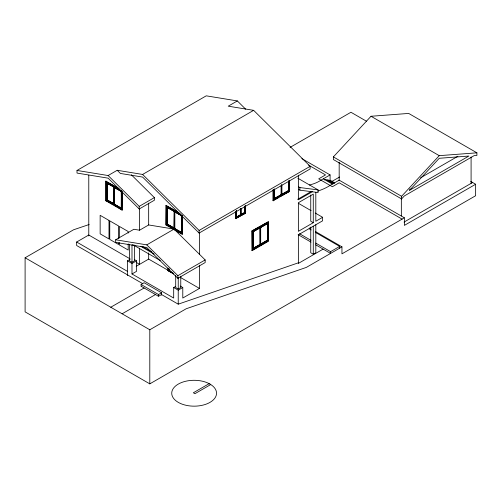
<?xml version="1.0" encoding="UTF-8"?>
<svg xmlns="http://www.w3.org/2000/svg" width="502" height="502" viewBox="0 0 502 502"><rect width="100%" height="100%" fill="white"/><g stroke="black" fill="none" stroke-linecap="round" stroke-linejoin="round"><path stroke-width="0.75" d="M409.607 190.277L439.25 158.281L468.887 156.047L409.607 190.277L410.046 188.796M333.366 156.906L371.022 116.263L408.672 113.427L476.9 152.821L476.9 155.444L474.12 155.658L404.374 195.924L401.594 198.924L333.366 159.536L333.366 156.906L401.594 196.295L401.594 198.924M401.594 196.295L439.25 155.658L476.9 152.821M131.373 174.815L154.378 197.612L154.378 200.235L139.217 208.989L108.112 178.166L77.007 173.071L77.007 170.448L206.24 95.832L237.346 100.927L245.679 109.185M77.007 170.448L108.112 175.537L117.211 170.285L142.606 174.445L199.106 230.437L199.106 233.066L310.148 168.954L310.148 166.331L253.642 110.34L228.247 106.179L237.346 100.927M122.3 192.002L122.036 210.093L105.784 200.712L105.784 181.216L118.24 188.099M106.681 182.49L106.681 200.16L121.722 208.97L106.549 200.235L106.549 182.565L121.829 191.237M107.102 183.243L114.155 187.19L114.042 203.906L107.102 199.896L107.102 183.243L114.155 187.19M114.356 187.56L121.409 191.5L121.296 208.217L114.356 204.214L114.356 187.56L121.409 191.5M142.606 174.445L253.642 110.34M105.784 200.712L107.403 201.34M107.102 199.896L114.155 203.837M114.356 204.214L121.409 208.154M470.719 181.41L475.632 184.253L475.632 195.736L149.797 383.861L25.1 311.867L25.1 257.777L73.618 229.765L89.18 224.507M121.54 208.587L121.277 191.067M142.788 283.705L76.649 245.522L76.649 242.02L88.779 235.018L130.093 258.869M139.217 208.989L139.217 206.366L154.378 197.612M182.508 216.262L182.245 234.346L165.993 224.965L165.993 205.469L177.771 211.963M182.038 215.496L166.89 206.749L166.89 224.419L181.931 233.229L166.758 224.494L166.758 206.824L174.138 210.809M167.31 207.502L174.363 211.442L174.25 228.159L167.31 224.156L167.31 207.502L174.363 211.442M115.667 239.774L146.772 244.869L174.062 229.113L205.167 259.936L205.167 262.559L177.877 278.315L146.772 247.492L115.667 242.403L115.667 239.774L133.865 229.27L139.569 230.205L148.667 224.952L173.297 228.987M174.564 211.813L181.617 215.76L181.504 232.476L174.564 228.466L174.564 211.813L181.617 215.76M290.087 147.393L350.942 112.26L366.529 121.258M181.749 215.176L181.749 232.84L180.406 232.068M165.993 224.965L166.256 205.318M166.758 224.494L166.997 206.686M167.31 224.156L174.363 228.096M174.564 228.466L181.617 232.413M127.439 275.573L127.439 260.845L130.043 259.339M129.466 244.261L129.466 260.845L131.988 262.301L134.517 260.845L134.517 245.014M131.988 263.468L136.538 260.845L136.538 271.35L131.988 273.973L131.988 263.468L127.439 260.845M136.205 266.292L148.667 259.095L172.086 272.611M199.106 230.437L310.148 166.331M240.514 214.724L236.492 217.052L240.627 214.787L240.514 208.694M244.901 212.321L240.872 214.649L245.007 212.39L244.901 206.291M245.252 205.833L245.252 212.635L236.222 217.573L240.822 214.912M245.252 212.635L236.354 217.648L236.354 210.846M235.783 211.775L235.783 218.527L245.472 213.237L245.472 205.732M235.783 218.527L245.472 213.237M274.236 198.61L281.289 194.669L274.236 198.61L274.236 189.524M288.65 190.415L281.71 194.425L288.763 190.478L288.65 181.329M274.462 198.961L281.158 195.096M281.396 185.251L281.396 195.24L273.923 199.426L273.923 189.436M281.603 184.88L281.603 194.864L274.054 199.501L289.183 190.741L289.183 180.758M273.032 189.787L273.032 200.706L278.447 197.575M279.802 196.797L284.54 194.054M285.895 193.276L289.547 191.475L289.547 180.557M273.032 200.706L289.547 191.475M334.633 182.791L330.084 180.168L330.084 174.916L320.985 180.168A29.568 17.068 0 0 1 309.37 185.012M141.087 286.033L141.087 284.477L144.118 282.726L161.556 292.791L161.556 295.126M173.686 273.973L167.75 270.547L168.252 270.107L168.252 268.564M168.252 270.107L168.001 267.968M324.399 179.948L325.534 179.289L333.328 183.795M167.75 270.547L168.126 270.032M168.76 270.835L169.387 270.766L169.387 269.21M169.011 270.98L169.387 270.766M326.67 180.387L327.806 179.729L334.307 183.481M328.948 180.82L330.084 180.168M110.766 307.237L144.118 287.979M297.611 199.357L311.114 191.563M312.551 191.613L298.37 199.796L298.37 175.204M332.117 181.322L339.584 177.018M251.897 230.964L268.413 221.733L268.413 241.23L252.161 250.611L251.897 230.964L268.413 221.733M252.682 231.453L259.823 227.331M267.942 222.769L268.049 240.502L252.926 249.262L252.795 231.516L267.271 223.158M260.268 227.331L260.268 244.995L260.155 227.262L268.049 222.832M252.795 231.516L267.654 223.089L267.39 240.602M253.102 231.717L260.155 227.77L253.102 231.717L253.102 248.371L260.155 244.424L253.102 248.371M267.522 223.522L260.576 227.525L267.629 223.585L267.522 240.176L260.576 244.179L267.522 240.176M177.877 278.315L177.877 275.692L205.167 259.936M122.137 313.8L155.494 294.542M141.087 284.477L158.525 294.542L161.556 292.791M131.988 273.973L173.686 298.044L173.686 287.539L175.637 286.416M175.706 275.479L175.706 287.539L178.235 289.001L180.764 287.539L180.764 276.232M173.686 287.539L178.235 290.169L182.784 287.539L182.784 298.044L199.463 288.418L199.463 265.232M256.007 247.179L260.023 244.857M252.682 249.124L260.469 244.625M252.795 249.187L268.049 240.502M251.897 250.46L268.15 241.079M313.279 222.706L298.37 231.309L298.37 202.714L313.279 194.105L313.279 222.706L310.751 221.244L310.751 194.964M298.37 263.468L298.37 234.81L322.629 220.805L322.629 217.303L315.808 221.244L315.808 192.335M25.1 257.777L149.797 329.77L186.186 308.761L306.32 267.415L341.95 246.846L341.95 253.849L404.374 217.805L404.374 225.392L475.632 184.253M420.62 177.79L457.912 156.26M310.751 227.08L310.751 252.757L313.279 254.219L315.808 252.757L315.808 224.745M323.137 249.111L298.878 263.117L298.37 262.822L178.235 304.174L161.556 294.542L158.525 296.293L141.087 286.228M315.72 243.075L330.58 251.659L339.678 246.407L339.678 248.157M404.054 222.079L472.602 182.502M209.139 383.653L193.345 392.771L194.927 393.687L210.721 384.57M298.37 186.669L299.889 187.541L318.08 189.907L318.08 192.53L299.889 190.17L298.37 189.292M371.022 116.263L439.25 155.658M301.859 158.619L330.084 174.916M404.374 217.805L339.176 180.168L330.084 185.42A47.069 27.171 0 0 1 317.76 191.099M308.586 165.127L325.534 174.916L318.714 178.85L332.355 186.731L339.176 182.791L402.102 219.117M323.257 178.85L332.355 184.102M297.837 178.216L318.08 189.907M289.183 190.741L281.71 194.933L281.71 185.338M288.518 190.848L288.763 180.638M298.251 203.228L311.114 210.658M315.181 213.005L322.629 217.303M309.408 228.052L310.763 228.837M315.513 231.579L341.95 246.846M309.169 228.793L311.202 229.966M315.269 232.313L339.678 246.407M299.506 233.719L310.989 240.345M298.144 234.679L310.976 242.089M315.708 244.819L330.58 253.41L330.58 251.659M244.769 212.641L245.032 205.989M165.993 205.469L180.212 213.683M166.758 206.824L181.931 215.559L181.931 233.229M105.784 181.216L120.003 189.423M106.788 182.427L113.929 186.549M106.549 182.565L121.722 191.3L121.722 208.97M166.997 224.35L174.138 228.473M166.934 225.203L168.967 226.377M170.322 227.161L171.678 227.939M173.027 228.724L181.153 233.417M113.929 204.22L106.788 200.097L106.813 182.414M108.758 202.124L113.496 204.86M114.851 205.638L116.884 206.811M118.24 207.596L122.3 209.943M142.756 246.633L151.56 251.715M140.642 246.287L154.189 254.106M132.666 244.599L160.238 260.519M172.374 272.774L173.723 273.559M180.5 277.468L199.463 288.418M167.75 270.252L173.686 273.684M134.592 259.716L136.538 260.845M180.18 286.04L182.784 287.539M136.186 262.389L139.569 264.347L139.569 248.201M76.649 242.02L127.439 271.35M199.106 233.066L142.606 177.074L120.38 173.435L117.211 170.285M108.112 175.537L139.217 206.366M146.772 244.869L177.877 275.692M471.089 157.007L471.089 183.374M401.343 198.052L401.343 215.885M339.176 162.159L339.176 180.77M313.279 226.207L313.279 254.219M299.889 187.541L299.889 190.17M281.823 184.648L281.823 194.487M281.289 185.583L281.289 195.171M281.176 185.52L281.176 194.6M274.349 188.834L274.349 198.673M274.054 189.518L274.054 199.501M273.295 189.938L273.295 200.856M260.689 227.588L260.689 244.242M260.576 227.017L260.576 244.687M260.469 226.954L260.469 243.859M260.049 227.707L260.049 244.361M253.215 231.78L253.215 248.434M252.926 231.591L252.926 249.262M252.161 231.121L252.161 250.611M245.145 206.529L245.145 212.572M240.985 208.675L240.985 214.712M240.872 208.612L240.872 215.038M240.734 208.443L240.734 215.245L240.627 208.757M236.599 211.078L236.599 217.115M236.486 210.922L236.486 217.724M236.222 210.771L236.247 217.586M236.047 211.926L236.047 218.684M199.463 232.47L199.463 254.276M182.245 215.634L182.245 234.346M178.235 277.694L178.235 289.001M178.235 290.169L178.235 304.124M174.784 211.951L174.784 228.849M174.677 211.242L174.677 228.912M169.136 269.091L169.136 270.616M168.885 268.476L168.885 270.766M167.423 207.439L167.423 224.087M158.525 294.542L158.525 296.098M149.797 329.77L149.797 383.861M148.667 203.147L148.667 224.952M148.667 252.908L148.667 259.095M139.569 208.399L139.569 230.205M131.988 244.963L131.988 262.301M128.198 233.06L128.198 231.516L119.357 226.408L119.357 237.992M128.198 243.872L128.198 250.046L119.357 244.938L119.357 242.623M122.036 191.375L122.036 210.093M121.296 191.563L121.296 208.217M118.597 238.325L118.597 225.975L109.756 220.867L109.756 239.398L118.597 244.499L118.597 242.955M114.575 187.692L114.575 204.59M114.469 186.989L114.469 204.653M107.215 183.18L107.215 199.834M106.047 181.059L106.047 200.555M88.779 175.179L88.779 235.94M114.042 186.744L113.935 204.477L114.042 186.744M174.25 210.997L174.144 228.73L174.25 210.997M209.98 384.08L207.778 382.97A22.408 12.939 0 0 0 172.261 390.43A22.408 12.939 0 0 0 198.987 405.861A22.408 12.939 0 0 0 211.913 385.354L209.98 384.08M108.997 220.428L100.149 215.32L100.149 233.85L108.997 238.958L108.997 220.428"/></g></svg>
